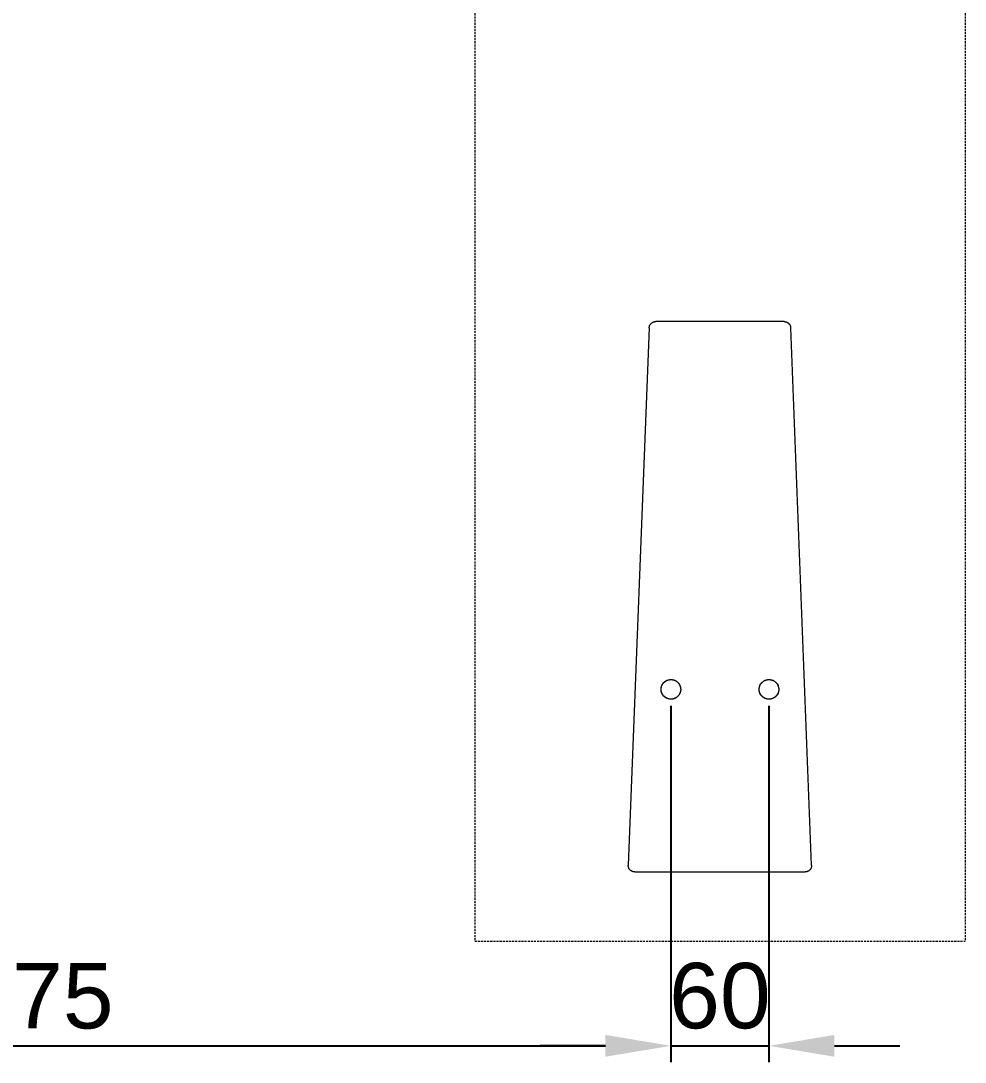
# Model space of a CAD drawing. Header units: millimetres. Extents: x -30 to 4992, y -440 to 3111.
# Drawn here: x 4384 to 4962, y 885 to 1522 of the extents above; entities that cross this region are included whole.
import ezdxf

# ---------------------------------------------------------------- set-up
doc = ezdxf.new("R2010")
doc.units = ezdxf.units.MM
doc.linetypes.add('HIDDEN', pattern=[1.905, 1.27, -0.635])
for name, color, linetype, lineweight in [('ZANO_R', 7, 'Continuous', 0), ('ZANO_R_przerywana', 7, 'HIDDEN', 0), ('ZANO_W', 1, 'Continuous', 0)]:
    doc.layers.add(name, color=color, linetype=linetype, lineweight=lineweight)
doc.styles.add('Arial', font='arial.ttf')
doc.styles.get("Standard").update_dxf_attribs({"font": 'ARIALUNI.TTF'})
doc.dimstyles.new('pl i ang', dxfattribs={"dimtxt": 50, "dimasz": 50, "dimexe": 1.25, "dimexo": 0.625, "dimgap": 10, "dimtad": 1, "dimtoh": 1, "dimtxsty": 'Standard', "dimcen": 2.5, "dimclrd": 1, "dimclre": 1, "dimclrt": 1, "dimadec": 0, "dimazin": 0, "dimtfac": 1, "dimtmove": 0, "dimatfit": 3, "dimfxl": 1, "dimarcsym": 1})

# ---------------------------------------------------------------- blocks, each defined once
blk = doc.blocks.new('*D395')
at = {"layer": 'ZANO_W', "color": 1, "lineweight": -2}
for p, q in [((4006.89, 1103.33), (4006.89, 885.26)), ((4781.89, 1103.33), (4781.89, 885.26)), ((4046.89, 895.26), (4741.89, 895.26))]:
    blk.add_line(p, q, dxfattribs=at)
at = {"layer": 'ZANO_W', "color": 1}
for points in [[(4046.89, 901.93), (4046.89, 888.6), (4006.89, 895.26)], [(4741.89, 888.6), (4741.89, 901.93), (4781.89, 895.26)]]:
    blk.add_solid(points, dxfattribs=at)
at = {"layer": 'ZANO_W', "color": 1, "insert": (4394.39, 925.6), "char_height": 40, "attachment_point": 5, "style": 'Arial'}
blk.add_mtext('775', dxfattribs=at)
blk = doc.blocks.new('*D396')
at = {"layer": 'ZANO_W', "color": 1, "lineweight": -2}
for p, q in [((4781.89, 1103.33), (4781.89, 885.26)), ((4841.89, 1103.33), (4841.89, 885.26)), ((4741.89, 895.26), (4701.89, 895.26)), ((4781.89, 895.26), (4841.89, 895.26)), ((4881.89, 895.26), (4921.89, 895.26))]:
    blk.add_line(p, q, dxfattribs=at)
at = {"layer": 'ZANO_W', "color": 1}
for points in [[(4741.89, 888.6), (4741.89, 901.93), (4781.89, 895.26)], [(4881.89, 901.93), (4881.89, 888.6), (4841.89, 895.26)]]:
    blk.add_solid(points, dxfattribs=at)
at = {"layer": 'ZANO_W', "color": 1, "insert": (4811.89, 925.69), "char_height": 40, "attachment_point": 5, "style": 'Arial'}
blk.add_mtext('60', dxfattribs=at)

msp = doc.modelspace()

# ---------------------------------------------------------------- linework, layer by layer
at = {"layer": 'ZANO_R'}
for p, q in [((4770.62, 1337.8), (4770.74, 1337.87)), ((4770.74, 1337.87), (4770.87, 1337.93)), ((4770.87, 1337.93), (4770.99, 1337.99)), ((4770.99, 1337.99), (4771.12, 1338.04)), ((4771.12, 1338.04), (4771.25, 1338.09)), ((4771.25, 1338.09), (4771.38, 1338.14)), ((4771.38, 1338.14), (4771.51, 1338.18)), ((4771.51, 1338.18), (4771.65, 1338.21)), ((4771.65, 1338.21), (4771.78, 1338.24)), ((4771.78, 1338.24), (4771.92, 1338.27)), ((4771.92, 1338.27), (4772.06, 1338.29)), ((4772.06, 1338.29), (4772.2, 1338.31)), ((4772.2, 1338.31), (4772.34, 1338.32)), ((4772.34, 1338.32), (4772.47, 1338.33)), ((4772.47, 1338.33), (4772.61, 1338.33)), ((4851.17, 1338.33), (4772.61, 1338.33)), ((4851.17, 1338.33), (4851.31, 1338.33)), ((4851.31, 1338.33), (4851.45, 1338.32)), ((4851.45, 1338.32), (4851.59, 1338.31)), ((4851.59, 1338.31), (4851.73, 1338.29)), ((4851.73, 1338.29), (4851.86, 1338.27)), ((4851.86, 1338.27), (4852, 1338.24)), ((4852, 1338.24), (4852.14, 1338.21)), ((4852.14, 1338.21), (4852.27, 1338.18)), ((4852.27, 1338.18), (4852.4, 1338.14)), ((4852.4, 1338.14), (4852.53, 1338.09)), ((4852.53, 1338.09), (4852.66, 1338.04)), ((4852.66, 1338.04), (4852.79, 1337.99)), ((4852.79, 1337.99), (4852.92, 1337.93)), ((4852.92, 1337.93), (4853.04, 1337.87)), ((4853.04, 1337.87), (4853.17, 1337.8)), ((4768.62, 1334.49), (4755.8, 1005.79)), ((4768.62, 1334.49), (4768.63, 1334.63)), ((4768.63, 1334.63), (4768.64, 1334.76)), ((4768.64, 1334.76), (4768.66, 1334.9)), ((4768.66, 1334.9), (4768.68, 1335.04)), ((4768.68, 1335.04), (4768.7, 1335.18)), ((4768.7, 1335.18), (4768.74, 1335.31)), ((4768.74, 1335.31), (4768.77, 1335.45)), ((4768.77, 1335.45), (4768.81, 1335.58)), ((4768.81, 1335.58), (4768.86, 1335.71)), ((4768.86, 1335.71), (4768.91, 1335.84)), ((4768.91, 1335.84), (4768.96, 1335.97)), ((4768.96, 1335.97), (4769.02, 1336.1)), ((4769.02, 1336.1), (4769.09, 1336.22)), ((4769.09, 1336.22), (4769.16, 1336.34)), ((4769.16, 1336.34), (4769.23, 1336.46)), ((4769.23, 1336.46), (4769.3, 1336.58)), ((4769.3, 1336.58), (4769.38, 1336.69)), ((4769.38, 1336.69), (4769.47, 1336.8)), ((4769.47, 1336.8), (4769.56, 1336.91)), ((4769.56, 1336.91), (4769.65, 1337.01)), ((4769.65, 1337.01), (4769.74, 1337.12)), ((4769.74, 1337.12), (4769.84, 1337.21)), ((4769.84, 1337.21), (4769.94, 1337.31)), ((4769.94, 1337.31), (4770.05, 1337.4)), ((4770.05, 1337.4), (4770.16, 1337.49)), ((4770.16, 1337.49), (4770.27, 1337.57)), ((4770.27, 1337.57), (4770.38, 1337.65)), ((4770.38, 1337.65), (4770.5, 1337.73)), ((4770.5, 1337.73), (4770.62, 1337.8)), ((4853.17, 1337.8), (4853.28, 1337.73)), ((4853.28, 1337.73), (4853.4, 1337.65)), ((4853.4, 1337.65), (4853.52, 1337.57)), ((4853.52, 1337.57), (4853.63, 1337.49)), ((4853.63, 1337.49), (4853.74, 1337.4)), ((4853.74, 1337.4), (4853.84, 1337.31)), ((4853.84, 1337.31), (4853.94, 1337.21)), ((4853.94, 1337.21), (4854.04, 1337.12)), ((4854.04, 1337.12), (4854.14, 1337.01)), ((4854.14, 1337.01), (4854.23, 1336.91)), ((4854.23, 1336.91), (4854.32, 1336.8)), ((4854.32, 1336.8), (4854.4, 1336.69)), ((4854.4, 1336.69), (4854.48, 1336.58)), ((4854.48, 1336.58), (4854.56, 1336.46)), ((4854.56, 1336.46), (4854.63, 1336.34)), ((4854.63, 1336.34), (4854.7, 1336.22)), ((4854.7, 1336.22), (4854.76, 1336.1)), ((4854.76, 1336.1), (4854.82, 1335.97)), ((4854.82, 1335.97), (4854.87, 1335.84)), ((4854.87, 1335.84), (4854.92, 1335.71)), ((4854.92, 1335.71), (4854.97, 1335.58)), ((4854.97, 1335.58), (4855.01, 1335.45)), ((4855.01, 1335.45), (4855.05, 1335.31)), ((4855.05, 1335.31), (4855.08, 1335.18)), ((4855.08, 1335.18), (4855.11, 1335.04)), ((4855.11, 1335.04), (4855.13, 1334.9)), ((4855.13, 1334.9), (4855.15, 1334.76)), ((4855.15, 1334.76), (4855.16, 1334.63)), ((4855.16, 1334.63), (4855.17, 1334.49)), ((4867.98, 1005.79), (4855.17, 1334.49)), ((4776.07, 1114.77), (4776.12, 1114.97)), ((4776.12, 1114.97), (4776.18, 1115.17)), ((4776.18, 1115.17), (4776.25, 1115.36)), ((4776.25, 1115.36), (4776.32, 1115.56)), ((4776.32, 1115.56), (4776.4, 1115.75)), ((4776.4, 1115.75), (4776.49, 1115.93)), ((4776.49, 1115.93), (4776.58, 1116.12)), ((4776.58, 1116.12), (4776.68, 1116.3)), ((4776.68, 1116.3), (4776.78, 1116.48)), ((4776.78, 1116.48), (4776.9, 1116.65)), ((4776.9, 1116.65), (4777.01, 1116.82)), ((4777.01, 1116.82), (4777.14, 1116.99)), ((4777.14, 1116.99), (4777.27, 1117.15)), ((4777.27, 1117.15), (4777.4, 1117.31)), ((4777.4, 1117.31), (4777.54, 1117.46)), ((4777.54, 1117.46), (4777.69, 1117.61)), ((4777.69, 1117.61), (4777.84, 1117.75)), ((4777.84, 1117.75), (4777.99, 1117.89)), ((4777.99, 1117.89), (4778.15, 1118.02)), ((4778.15, 1118.02), (4778.32, 1118.15)), ((4778.32, 1118.15), (4778.48, 1118.27)), ((4778.48, 1118.27), (4778.66, 1118.38)), ((4778.66, 1118.38), (4778.83, 1118.49)), ((4778.83, 1118.49), (4779.01, 1118.59)), ((4779.01, 1118.59), (4779.2, 1118.69)), ((4779.2, 1118.69), (4779.38, 1118.78)), ((4779.38, 1118.78), (4779.57, 1118.86)), ((4779.57, 1118.86), (4779.76, 1118.94)), ((4779.76, 1118.94), (4779.96, 1119.01)), ((4779.96, 1119.01), (4780.16, 1119.07)), ((4780.16, 1119.07), (4780.36, 1119.13)), ((4780.36, 1119.13), (4780.56, 1119.18)), ((4780.56, 1119.18), (4780.76, 1119.22)), ((4780.76, 1119.22), (4780.96, 1119.26)), ((4780.96, 1119.26), (4781.17, 1119.29)), ((4781.17, 1119.29), (4781.37, 1119.31)), ((4781.37, 1119.31), (4781.58, 1119.32)), ((4781.58, 1119.32), (4781.79, 1119.33)), ((4781.79, 1119.33), (4782, 1119.33)), ((4782, 1119.33), (4782.2, 1119.32)), ((4782.2, 1119.32), (4782.41, 1119.31)), ((4782.41, 1119.31), (4782.62, 1119.29)), ((4782.62, 1119.29), (4782.82, 1119.26)), ((4782.82, 1119.26), (4783.02, 1119.22)), ((4783.02, 1119.22), (4783.23, 1119.18)), ((4783.23, 1119.18), (4783.43, 1119.13)), ((4783.43, 1119.13), (4783.63, 1119.07)), ((4783.63, 1119.07), (4783.82, 1119.01)), ((4783.82, 1119.01), (4784.02, 1118.94)), ((4784.02, 1118.94), (4784.21, 1118.86)), ((4784.21, 1118.86), (4784.4, 1118.78)), ((4784.4, 1118.78), (4784.59, 1118.69)), ((4784.59, 1118.69), (4784.77, 1118.59)), ((4784.77, 1118.59), (4784.95, 1118.49)), ((4784.95, 1118.49), (4785.13, 1118.38)), ((4785.13, 1118.38), (4785.3, 1118.27)), ((4785.3, 1118.27), (4785.47, 1118.15)), ((4785.47, 1118.15), (4785.63, 1118.02)), ((4785.63, 1118.02), (4785.79, 1117.89)), ((4785.79, 1117.89), (4785.95, 1117.75)), ((4785.95, 1117.75), (4786.1, 1117.61)), ((4786.1, 1117.61), (4786.24, 1117.46)), ((4786.24, 1117.46), (4786.38, 1117.31)), ((4786.38, 1117.31), (4786.52, 1117.15)), ((4786.52, 1117.15), (4786.65, 1116.99)), ((4786.65, 1116.99), (4786.77, 1116.82)), ((4786.77, 1116.82), (4786.89, 1116.65)), ((4786.89, 1116.65), (4787, 1116.48)), ((4787, 1116.48), (4787.11, 1116.3)), ((4787.11, 1116.3), (4787.2, 1116.12)), ((4787.2, 1116.12), (4787.3, 1115.93)), ((4787.3, 1115.93), (4787.38, 1115.75)), ((4787.38, 1115.75), (4787.46, 1115.56)), ((4787.46, 1115.56), (4787.54, 1115.36)), ((4787.54, 1115.36), (4787.6, 1115.17)), ((4787.6, 1115.17), (4787.66, 1114.97)), ((4787.66, 1114.97), (4787.72, 1114.77)), ((4836.07, 1114.77), (4836.12, 1114.97)), ((4836.12, 1114.97), (4836.18, 1115.17)), ((4836.18, 1115.17), (4836.25, 1115.36)), ((4836.25, 1115.36), (4836.32, 1115.56)), ((4836.32, 1115.56), (4836.4, 1115.75)), ((4836.4, 1115.75), (4836.49, 1115.93)), ((4836.49, 1115.93), (4836.58, 1116.12)), ((4836.58, 1116.12), (4836.68, 1116.3)), ((4836.68, 1116.3), (4836.78, 1116.48)), ((4836.78, 1116.48), (4836.9, 1116.65)), ((4836.9, 1116.65), (4837.01, 1116.82)), ((4837.01, 1116.82), (4837.14, 1116.99)), ((4837.14, 1116.99), (4837.27, 1117.15)), ((4837.27, 1117.15), (4837.4, 1117.31)), ((4837.4, 1117.31), (4837.54, 1117.46)), ((4837.54, 1117.46), (4837.69, 1117.61)), ((4837.69, 1117.61), (4837.84, 1117.75)), ((4837.84, 1117.75), (4837.99, 1117.89)), ((4837.99, 1117.89), (4838.15, 1118.02)), ((4838.15, 1118.02), (4838.32, 1118.15)), ((4838.32, 1118.15), (4838.48, 1118.27)), ((4838.48, 1118.27), (4838.66, 1118.38)), ((4838.66, 1118.38), (4838.83, 1118.49)), ((4838.83, 1118.49), (4839.01, 1118.59)), ((4839.01, 1118.59), (4839.2, 1118.69)), ((4839.2, 1118.69), (4839.38, 1118.78)), ((4839.38, 1118.78), (4839.57, 1118.86)), ((4839.57, 1118.86), (4839.76, 1118.94)), ((4839.76, 1118.94), (4839.96, 1119.01)), ((4839.96, 1119.01), (4840.16, 1119.07)), ((4840.16, 1119.07), (4840.36, 1119.13)), ((4840.36, 1119.13), (4840.56, 1119.18)), ((4840.56, 1119.18), (4840.76, 1119.22)), ((4840.76, 1119.22), (4840.96, 1119.26)), ((4840.96, 1119.26), (4841.17, 1119.29)), ((4841.17, 1119.29), (4841.37, 1119.31)), ((4841.37, 1119.31), (4841.58, 1119.32)), ((4841.58, 1119.32), (4841.79, 1119.33)), ((4841.79, 1119.33), (4842, 1119.33)), ((4842, 1119.33), (4842.2, 1119.32)), ((4842.2, 1119.32), (4842.41, 1119.31)), ((4842.41, 1119.31), (4842.62, 1119.29)), ((4842.62, 1119.29), (4842.82, 1119.26)), ((4842.82, 1119.26), (4843.02, 1119.22)), ((4843.02, 1119.22), (4843.23, 1119.18)), ((4843.23, 1119.18), (4843.43, 1119.13)), ((4843.43, 1119.13), (4843.63, 1119.07)), ((4843.63, 1119.07), (4843.82, 1119.01)), ((4843.82, 1119.01), (4844.02, 1118.94)), ((4844.02, 1118.94), (4844.21, 1118.86)), ((4844.21, 1118.86), (4844.4, 1118.78)), ((4844.4, 1118.78), (4844.59, 1118.69)), ((4844.59, 1118.69), (4844.77, 1118.59)), ((4844.77, 1118.59), (4844.95, 1118.49)), ((4844.95, 1118.49), (4845.13, 1118.38)), ((4845.13, 1118.38), (4845.3, 1118.27)), ((4845.3, 1118.27), (4845.47, 1118.15)), ((4845.47, 1118.15), (4845.63, 1118.02)), ((4845.63, 1118.02), (4845.79, 1117.89)), ((4845.79, 1117.89), (4845.95, 1117.75)), ((4845.95, 1117.75), (4846.1, 1117.61)), ((4846.1, 1117.61), (4846.24, 1117.46)), ((4846.24, 1117.46), (4846.38, 1117.31)), ((4846.38, 1117.31), (4846.52, 1117.15)), ((4846.52, 1117.15), (4846.65, 1116.99)), ((4846.65, 1116.99), (4846.77, 1116.82)), ((4846.77, 1116.82), (4846.89, 1116.65)), ((4846.89, 1116.65), (4847, 1116.48)), ((4847, 1116.48), (4847.11, 1116.3)), ((4847.11, 1116.3), (4847.2, 1116.12)), ((4847.2, 1116.12), (4847.3, 1115.93)), ((4847.3, 1115.93), (4847.38, 1115.75)), ((4847.38, 1115.75), (4847.46, 1115.56)), ((4847.46, 1115.56), (4847.54, 1115.36)), ((4847.54, 1115.36), (4847.6, 1115.17)), ((4847.6, 1115.17), (4847.66, 1114.97)), ((4847.66, 1114.97), (4847.72, 1114.77)), ((4775.89, 1113.33), (4775.9, 1113.54)), ((4775.9, 1113.12), (4775.89, 1113.33)), ((4775.9, 1113.54), (4775.91, 1113.74)), ((4775.91, 1112.92), (4775.9, 1113.12)), ((4775.91, 1113.74), (4775.92, 1113.95)), ((4775.92, 1112.71), (4775.91, 1112.92)), ((4775.92, 1113.95), (4775.95, 1114.16)), ((4775.95, 1112.51), (4775.92, 1112.71)), ((4775.95, 1114.16), (4775.98, 1114.36)), ((4775.98, 1112.3), (4775.95, 1112.51)), ((4775.98, 1114.36), (4776.02, 1114.56)), ((4776.02, 1112.1), (4775.98, 1112.3)), ((4776.02, 1114.56), (4776.07, 1114.77)), ((4776.07, 1111.9), (4776.02, 1112.1)), ((4776.12, 1111.69), (4776.07, 1111.9)), ((4776.18, 1111.5), (4776.12, 1111.69)), ((4776.25, 1111.3), (4776.18, 1111.5)), ((4776.32, 1111.11), (4776.25, 1111.3)), ((4776.4, 1110.92), (4776.32, 1111.11)), ((4776.49, 1110.73), (4776.4, 1110.92)), ((4776.58, 1110.54), (4776.49, 1110.73)), ((4776.68, 1110.36), (4776.58, 1110.54)), ((4776.78, 1110.18), (4776.68, 1110.36)), ((4776.9, 1110.01), (4776.78, 1110.18)), ((4777.01, 1109.84), (4776.9, 1110.01)), ((4777.14, 1109.67), (4777.01, 1109.84)), ((4777.27, 1109.51), (4777.14, 1109.67)), ((4777.4, 1109.35), (4777.27, 1109.51)), ((4777.54, 1109.2), (4777.4, 1109.35)), ((4777.69, 1109.05), (4777.54, 1109.2)), ((4777.84, 1108.91), (4777.69, 1109.05)), ((4777.99, 1108.77), (4777.84, 1108.91)), ((4778.15, 1108.64), (4777.99, 1108.77)), ((4778.32, 1108.51), (4778.15, 1108.64)), ((4778.48, 1108.39), (4778.32, 1108.51)), ((4785.47, 1108.51), (4785.3, 1108.39)), ((4785.63, 1108.64), (4785.47, 1108.51)), ((4785.79, 1108.77), (4785.63, 1108.64)), ((4785.95, 1108.91), (4785.79, 1108.77)), ((4786.1, 1109.05), (4785.95, 1108.91)), ((4786.24, 1109.2), (4786.1, 1109.05)), ((4786.38, 1109.35), (4786.24, 1109.2)), ((4786.52, 1109.51), (4786.38, 1109.35)), ((4786.65, 1109.67), (4786.52, 1109.51)), ((4786.77, 1109.84), (4786.65, 1109.67)), ((4786.89, 1110.01), (4786.77, 1109.84)), ((4787, 1110.18), (4786.89, 1110.01)), ((4787.11, 1110.36), (4787, 1110.18)), ((4787.2, 1110.54), (4787.11, 1110.36)), ((4787.3, 1110.73), (4787.2, 1110.54)), ((4787.38, 1110.92), (4787.3, 1110.73)), ((4787.46, 1111.11), (4787.38, 1110.92)), ((4787.54, 1111.3), (4787.46, 1111.11)), ((4787.6, 1111.5), (4787.54, 1111.3)), ((4787.66, 1111.69), (4787.6, 1111.5)), ((4787.72, 1111.9), (4787.66, 1111.69)), ((4787.72, 1114.77), (4787.76, 1114.56)), ((4787.76, 1112.1), (4787.72, 1111.9)), ((4787.76, 1114.56), (4787.8, 1114.36)), ((4787.8, 1112.3), (4787.76, 1112.1)), ((4787.8, 1114.36), (4787.83, 1114.16)), ((4787.83, 1112.51), (4787.8, 1112.3)), ((4787.83, 1114.16), (4787.86, 1113.95)), ((4787.86, 1112.71), (4787.83, 1112.51)), ((4787.86, 1113.95), (4787.88, 1113.74)), ((4787.88, 1112.92), (4787.86, 1112.71)), ((4787.88, 1113.74), (4787.89, 1113.54)), ((4787.89, 1113.12), (4787.88, 1112.92)), ((4787.89, 1113.54), (4787.89, 1113.33)), ((4787.89, 1113.33), (4787.89, 1113.12)), ((4835.89, 1113.33), (4835.9, 1113.54)), ((4835.9, 1113.12), (4835.89, 1113.33)), ((4835.9, 1113.54), (4835.91, 1113.74)), ((4835.91, 1112.92), (4835.9, 1113.12)), ((4835.91, 1113.74), (4835.92, 1113.95)), ((4835.92, 1112.71), (4835.91, 1112.92)), ((4835.92, 1113.95), (4835.95, 1114.16)), ((4835.95, 1112.51), (4835.92, 1112.71)), ((4835.95, 1114.16), (4835.98, 1114.36)), ((4835.98, 1112.3), (4835.95, 1112.51)), ((4835.98, 1114.36), (4836.02, 1114.56)), ((4836.02, 1112.1), (4835.98, 1112.3)), ((4836.02, 1114.56), (4836.07, 1114.77)), ((4836.07, 1111.9), (4836.02, 1112.1)), ((4836.12, 1111.69), (4836.07, 1111.9)), ((4836.18, 1111.5), (4836.12, 1111.69)), ((4836.25, 1111.3), (4836.18, 1111.5)), ((4836.32, 1111.11), (4836.25, 1111.3)), ((4836.4, 1110.92), (4836.32, 1111.11)), ((4836.49, 1110.73), (4836.4, 1110.92)), ((4836.58, 1110.54), (4836.49, 1110.73)), ((4836.68, 1110.36), (4836.58, 1110.54)), ((4836.78, 1110.18), (4836.68, 1110.36)), ((4836.9, 1110.01), (4836.78, 1110.18)), ((4837.01, 1109.84), (4836.9, 1110.01)), ((4837.14, 1109.67), (4837.01, 1109.84)), ((4837.27, 1109.51), (4837.14, 1109.67)), ((4837.4, 1109.35), (4837.27, 1109.51)), ((4837.54, 1109.2), (4837.4, 1109.35)), ((4837.69, 1109.05), (4837.54, 1109.2)), ((4837.84, 1108.91), (4837.69, 1109.05)), ((4837.99, 1108.77), (4837.84, 1108.91)), ((4838.15, 1108.64), (4837.99, 1108.77)), ((4838.32, 1108.51), (4838.15, 1108.64)), ((4838.48, 1108.39), (4838.32, 1108.51)), ((4845.47, 1108.51), (4845.3, 1108.39)), ((4845.63, 1108.64), (4845.47, 1108.51)), ((4845.79, 1108.77), (4845.63, 1108.64)), ((4845.95, 1108.91), (4845.79, 1108.77)), ((4846.1, 1109.05), (4845.95, 1108.91)), ((4846.24, 1109.2), (4846.1, 1109.05)), ((4846.38, 1109.35), (4846.24, 1109.2)), ((4846.52, 1109.51), (4846.38, 1109.35)), ((4846.65, 1109.67), (4846.52, 1109.51)), ((4846.77, 1109.84), (4846.65, 1109.67)), ((4846.89, 1110.01), (4846.77, 1109.84)), ((4847, 1110.18), (4846.89, 1110.01)), ((4847.11, 1110.36), (4847, 1110.18)), ((4847.2, 1110.54), (4847.11, 1110.36)), ((4847.3, 1110.73), (4847.2, 1110.54)), ((4847.38, 1110.92), (4847.3, 1110.73)), ((4847.46, 1111.11), (4847.38, 1110.92)), ((4847.54, 1111.3), (4847.46, 1111.11)), ((4847.6, 1111.5), (4847.54, 1111.3)), ((4847.66, 1111.69), (4847.6, 1111.5)), ((4847.72, 1111.9), (4847.66, 1111.69)), ((4847.72, 1114.77), (4847.76, 1114.56)), ((4847.76, 1112.1), (4847.72, 1111.9)), ((4847.76, 1114.56), (4847.8, 1114.36)), ((4847.8, 1112.3), (4847.76, 1112.1)), ((4847.8, 1114.36), (4847.83, 1114.16)), ((4847.83, 1112.51), (4847.8, 1112.3)), ((4847.83, 1114.16), (4847.86, 1113.95)), ((4847.86, 1112.71), (4847.83, 1112.51)), ((4847.86, 1113.95), (4847.88, 1113.74)), ((4847.88, 1112.92), (4847.86, 1112.71)), ((4847.88, 1113.74), (4847.89, 1113.54)), ((4847.89, 1113.12), (4847.88, 1112.92)), ((4847.89, 1113.54), (4847.89, 1113.33)), ((4847.89, 1113.33), (4847.89, 1113.12)), ((4778.66, 1108.28), (4778.48, 1108.39)), ((4778.83, 1108.17), (4778.66, 1108.28)), ((4779.01, 1108.07), (4778.83, 1108.17)), ((4779.2, 1107.97), (4779.01, 1108.07)), ((4779.38, 1107.88), (4779.2, 1107.97)), ((4779.57, 1107.8), (4779.38, 1107.88)), ((4779.76, 1107.72), (4779.57, 1107.8)), ((4779.96, 1107.65), (4779.76, 1107.72)), ((4780.16, 1107.59), (4779.96, 1107.65)), ((4780.36, 1107.53), (4780.16, 1107.59)), ((4780.56, 1107.48), (4780.36, 1107.53)), ((4780.76, 1107.44), (4780.56, 1107.48)), ((4780.96, 1107.4), (4780.76, 1107.44)), ((4781.17, 1107.37), (4780.96, 1107.4)), ((4781.37, 1107.35), (4781.17, 1107.37)), ((4781.58, 1107.34), (4781.37, 1107.35)), ((4781.79, 1107.33), (4781.58, 1107.34)), ((4782, 1107.33), (4781.79, 1107.33)), ((4782.2, 1107.34), (4782, 1107.33)), ((4782.41, 1107.35), (4782.2, 1107.34)), ((4782.62, 1107.37), (4782.41, 1107.35)), ((4782.82, 1107.4), (4782.62, 1107.37)), ((4783.02, 1107.44), (4782.82, 1107.4)), ((4783.23, 1107.48), (4783.02, 1107.44)), ((4783.43, 1107.53), (4783.23, 1107.48)), ((4783.63, 1107.59), (4783.43, 1107.53)), ((4783.82, 1107.65), (4783.63, 1107.59)), ((4784.02, 1107.72), (4783.82, 1107.65)), ((4784.21, 1107.8), (4784.02, 1107.72)), ((4784.4, 1107.88), (4784.21, 1107.8)), ((4784.59, 1107.97), (4784.4, 1107.88)), ((4784.77, 1108.07), (4784.59, 1107.97)), ((4784.95, 1108.17), (4784.77, 1108.07)), ((4785.13, 1108.28), (4784.95, 1108.17)), ((4785.3, 1108.39), (4785.13, 1108.28)), ((4838.66, 1108.28), (4838.48, 1108.39)), ((4838.83, 1108.17), (4838.66, 1108.28)), ((4839.01, 1108.07), (4838.83, 1108.17)), ((4839.2, 1107.97), (4839.01, 1108.07)), ((4839.38, 1107.88), (4839.2, 1107.97)), ((4839.57, 1107.8), (4839.38, 1107.88)), ((4839.76, 1107.72), (4839.57, 1107.8)), ((4839.96, 1107.65), (4839.76, 1107.72)), ((4840.16, 1107.59), (4839.96, 1107.65)), ((4840.36, 1107.53), (4840.16, 1107.59)), ((4840.56, 1107.48), (4840.36, 1107.53)), ((4840.76, 1107.44), (4840.56, 1107.48)), ((4840.96, 1107.4), (4840.76, 1107.44)), ((4841.17, 1107.37), (4840.96, 1107.4)), ((4841.37, 1107.35), (4841.17, 1107.37)), ((4841.58, 1107.34), (4841.37, 1107.35)), ((4841.79, 1107.33), (4841.58, 1107.34)), ((4842, 1107.33), (4841.79, 1107.33)), ((4842.2, 1107.34), (4842, 1107.33)), ((4842.41, 1107.35), (4842.2, 1107.34)), ((4842.62, 1107.37), (4842.41, 1107.35)), ((4842.82, 1107.4), (4842.62, 1107.37)), ((4843.02, 1107.44), (4842.82, 1107.4)), ((4843.23, 1107.48), (4843.02, 1107.44)), ((4843.43, 1107.53), (4843.23, 1107.48)), ((4843.63, 1107.59), (4843.43, 1107.53)), ((4843.82, 1107.65), (4843.63, 1107.59)), ((4844.02, 1107.72), (4843.82, 1107.65)), ((4844.21, 1107.8), (4844.02, 1107.72)), ((4844.4, 1107.88), (4844.21, 1107.8)), ((4844.59, 1107.97), (4844.4, 1107.88)), ((4844.77, 1108.07), (4844.59, 1107.97)), ((4844.95, 1108.17), (4844.77, 1108.07)), ((4845.13, 1108.28), (4844.95, 1108.17)), ((4845.3, 1108.39), (4845.13, 1108.28)), ((4755.8, 1005.65), (4755.8, 1005.79)), ((4755.8, 1005.51), (4755.8, 1005.65)), ((4755.81, 1005.38), (4755.8, 1005.51)), ((4755.82, 1005.24), (4755.81, 1005.38)), ((4755.84, 1005.1), (4755.82, 1005.24)), ((4755.86, 1004.97), (4755.84, 1005.1)), ((4755.88, 1004.83), (4755.86, 1004.97)), ((4755.91, 1004.7), (4755.88, 1004.83)), ((4755.95, 1004.57), (4755.91, 1004.7)), ((4755.98, 1004.44), (4755.95, 1004.57)), ((4756.03, 1004.31), (4755.98, 1004.44)), ((4756.07, 1004.18), (4756.03, 1004.31)), ((4756.13, 1004.05), (4756.07, 1004.18)), ((4756.18, 1003.93), (4756.13, 1004.05)), ((4756.24, 1003.8), (4756.18, 1003.93)), ((4756.31, 1003.68), (4756.24, 1003.8)), ((4756.38, 1003.56), (4756.31, 1003.68)), ((4756.45, 1003.45), (4756.38, 1003.56)), ((4756.53, 1003.33), (4756.45, 1003.45)), ((4756.61, 1003.22), (4756.53, 1003.33)), ((4756.69, 1003.11), (4756.61, 1003.22)), ((4756.78, 1003.01), (4756.69, 1003.11)), ((4756.87, 1002.91), (4756.78, 1003.01)), ((4756.97, 1002.81), (4756.87, 1002.91)), ((4757.06, 1002.71), (4756.97, 1002.81)), ((4757.17, 1002.62), (4757.06, 1002.71)), ((4757.27, 1002.53), (4757.17, 1002.62)), ((4757.38, 1002.45), (4757.27, 1002.53)), ((4757.49, 1002.37), (4757.38, 1002.45)), ((4757.6, 1002.29), (4757.49, 1002.37)), ((4757.72, 1002.22), (4757.6, 1002.29)), ((4757.84, 1002.15), (4757.72, 1002.22)), ((4757.96, 1002.08), (4757.84, 1002.15)), ((4758.08, 1002.02), (4757.96, 1002.08)), ((4758.2, 1001.96), (4758.08, 1002.02)), ((4758.33, 1001.91), (4758.2, 1001.96)), ((4758.46, 1001.86), (4758.33, 1001.91)), ((4758.59, 1001.82), (4758.46, 1001.86)), ((4758.72, 1001.78), (4758.59, 1001.82)), ((4758.85, 1001.75), (4758.72, 1001.78)), ((4758.98, 1001.72), (4758.85, 1001.75)), ((4759.12, 1001.69), (4758.98, 1001.72)), ((4759.25, 1001.67), (4759.12, 1001.69)), ((4759.39, 1001.65), (4759.25, 1001.67)), ((4759.53, 1001.64), (4759.39, 1001.65)), ((4759.66, 1001.63), (4759.53, 1001.64)), ((4759.8, 1001.63), (4759.66, 1001.63)), ((4759.8, 1001.63), (4863.98, 1001.63)), ((4864.12, 1001.63), (4863.98, 1001.63)), ((4864.26, 1001.64), (4864.12, 1001.63)), ((4864.39, 1001.65), (4864.26, 1001.64)), ((4864.53, 1001.67), (4864.39, 1001.65)), ((4864.66, 1001.69), (4864.53, 1001.67)), ((4864.8, 1001.71), (4864.66, 1001.69)), ((4864.93, 1001.74), (4864.8, 1001.71)), ((4865.06, 1001.78), (4864.93, 1001.74)), ((4865.19, 1001.82), (4865.06, 1001.78)), ((4865.32, 1001.86), (4865.19, 1001.82)), ((4865.45, 1001.91), (4865.32, 1001.86)), ((4865.58, 1001.96), (4865.45, 1001.91)), ((4865.7, 1002.02), (4865.58, 1001.96)), ((4865.82, 1002.08), (4865.7, 1002.02)), ((4865.94, 1002.14), (4865.82, 1002.08)), ((4866.06, 1002.21), (4865.94, 1002.14)), ((4866.18, 1002.29), (4866.06, 1002.21)), ((4866.29, 1002.36), (4866.18, 1002.29)), ((4866.4, 1002.44), (4866.29, 1002.36)), ((4866.51, 1002.53), (4866.4, 1002.44)), ((4866.61, 1002.62), (4866.51, 1002.53)), ((4866.71, 1002.71), (4866.61, 1002.62)), ((4866.81, 1002.8), (4866.71, 1002.71)), ((4866.91, 1002.9), (4866.81, 1002.8)), ((4867, 1003), (4866.91, 1002.9)), ((4867.09, 1003.11), (4867, 1003)), ((4867.17, 1003.21), (4867.09, 1003.11)), ((4867.25, 1003.32), (4867.17, 1003.21)), ((4867.33, 1003.44), (4867.25, 1003.32)), ((4867.4, 1003.55), (4867.33, 1003.44)), ((4867.47, 1003.67), (4867.4, 1003.55)), ((4867.53, 1003.79), (4867.47, 1003.67)), ((4867.6, 1003.91), (4867.53, 1003.79)), ((4867.65, 1004.04), (4867.6, 1003.91)), ((4867.7, 1004.16), (4867.65, 1004.04)), ((4867.75, 1004.29), (4867.7, 1004.16)), ((4867.8, 1004.42), (4867.75, 1004.29)), ((4867.83, 1004.55), (4867.8, 1004.42)), ((4867.87, 1004.68), (4867.83, 1004.55)), ((4867.9, 1004.82), (4867.87, 1004.68)), ((4867.92, 1004.95), (4867.9, 1004.82)), ((4867.95, 1005.09), (4867.92, 1004.95)), ((4867.96, 1005.22), (4867.95, 1005.09)), ((4867.97, 1005.36), (4867.96, 1005.22)), ((4867.98, 1005.49), (4867.97, 1005.36)), ((4867.98, 1005.71), (4867.98, 1005.79)), ((4867.98, 1005.63), (4867.98, 1005.71)), ((4867.98, 1005.63), (4867.98, 1005.49))]:
    msp.add_line(p, q, dxfattribs=at)
for centre in [(4781.89, 1113.33), (4841.89, 1113.33)]:
    msp.add_circle(centre, 6, dxfattribs=at)
at = {"layer": 'ZANO_R_przerywana'}
for p, q in [((4661.91, 2159.39), (4661.91, 959.39)), ((4961.91, 2159.39), (4961.91, 959.39)), ((4661.91, 959.39), (4961.91, 959.39))]:
    msp.add_line(p, q, dxfattribs=at)

# ---------------------------------------------------------------- dimensions: what is measured, and where the dimension line sits
at = {"layer": 'ZANO_W'}
dim = msp.add_linear_dim(base=(4781.89, 895.26), p1=(4006.89, 1113.33), p2=(4781.89, 1113.33), dimstyle='pl i ang', override={"dimtxt": 40, "dimasz": 40, "dimexe": 10, "dimexo": 10, "dimtoh": 0, "dimdec": 0, "dimtxsty": 'Arial', "dimtdec": 0, "dimtmove": 1}, dxfattribs=at)
dim.commit()
dim.dimension.update_dxf_attribs({"geometry": '*D395', "text_midpoint": (4394.39, 925.6)})
dim = msp.add_linear_dim(base=(4841.89, 895.26), p1=(4781.89, 1113.33), p2=(4841.89, 1113.33), dimstyle='pl i ang', override={"dimtxt": 40, "dimasz": 40, "dimexe": 10, "dimexo": 10, "dimtoh": 0, "dimdec": 0, "dimtxsty": 'Arial', "dimtdec": 0, "dimtmove": 1}, dxfattribs=at)
dim.commit()
dim.dimension.update_dxf_attribs({"geometry": '*D396', "text_midpoint": (4811.89, 895.26), "dimtype": 160})

doc.saveas('drawing.dxf')
